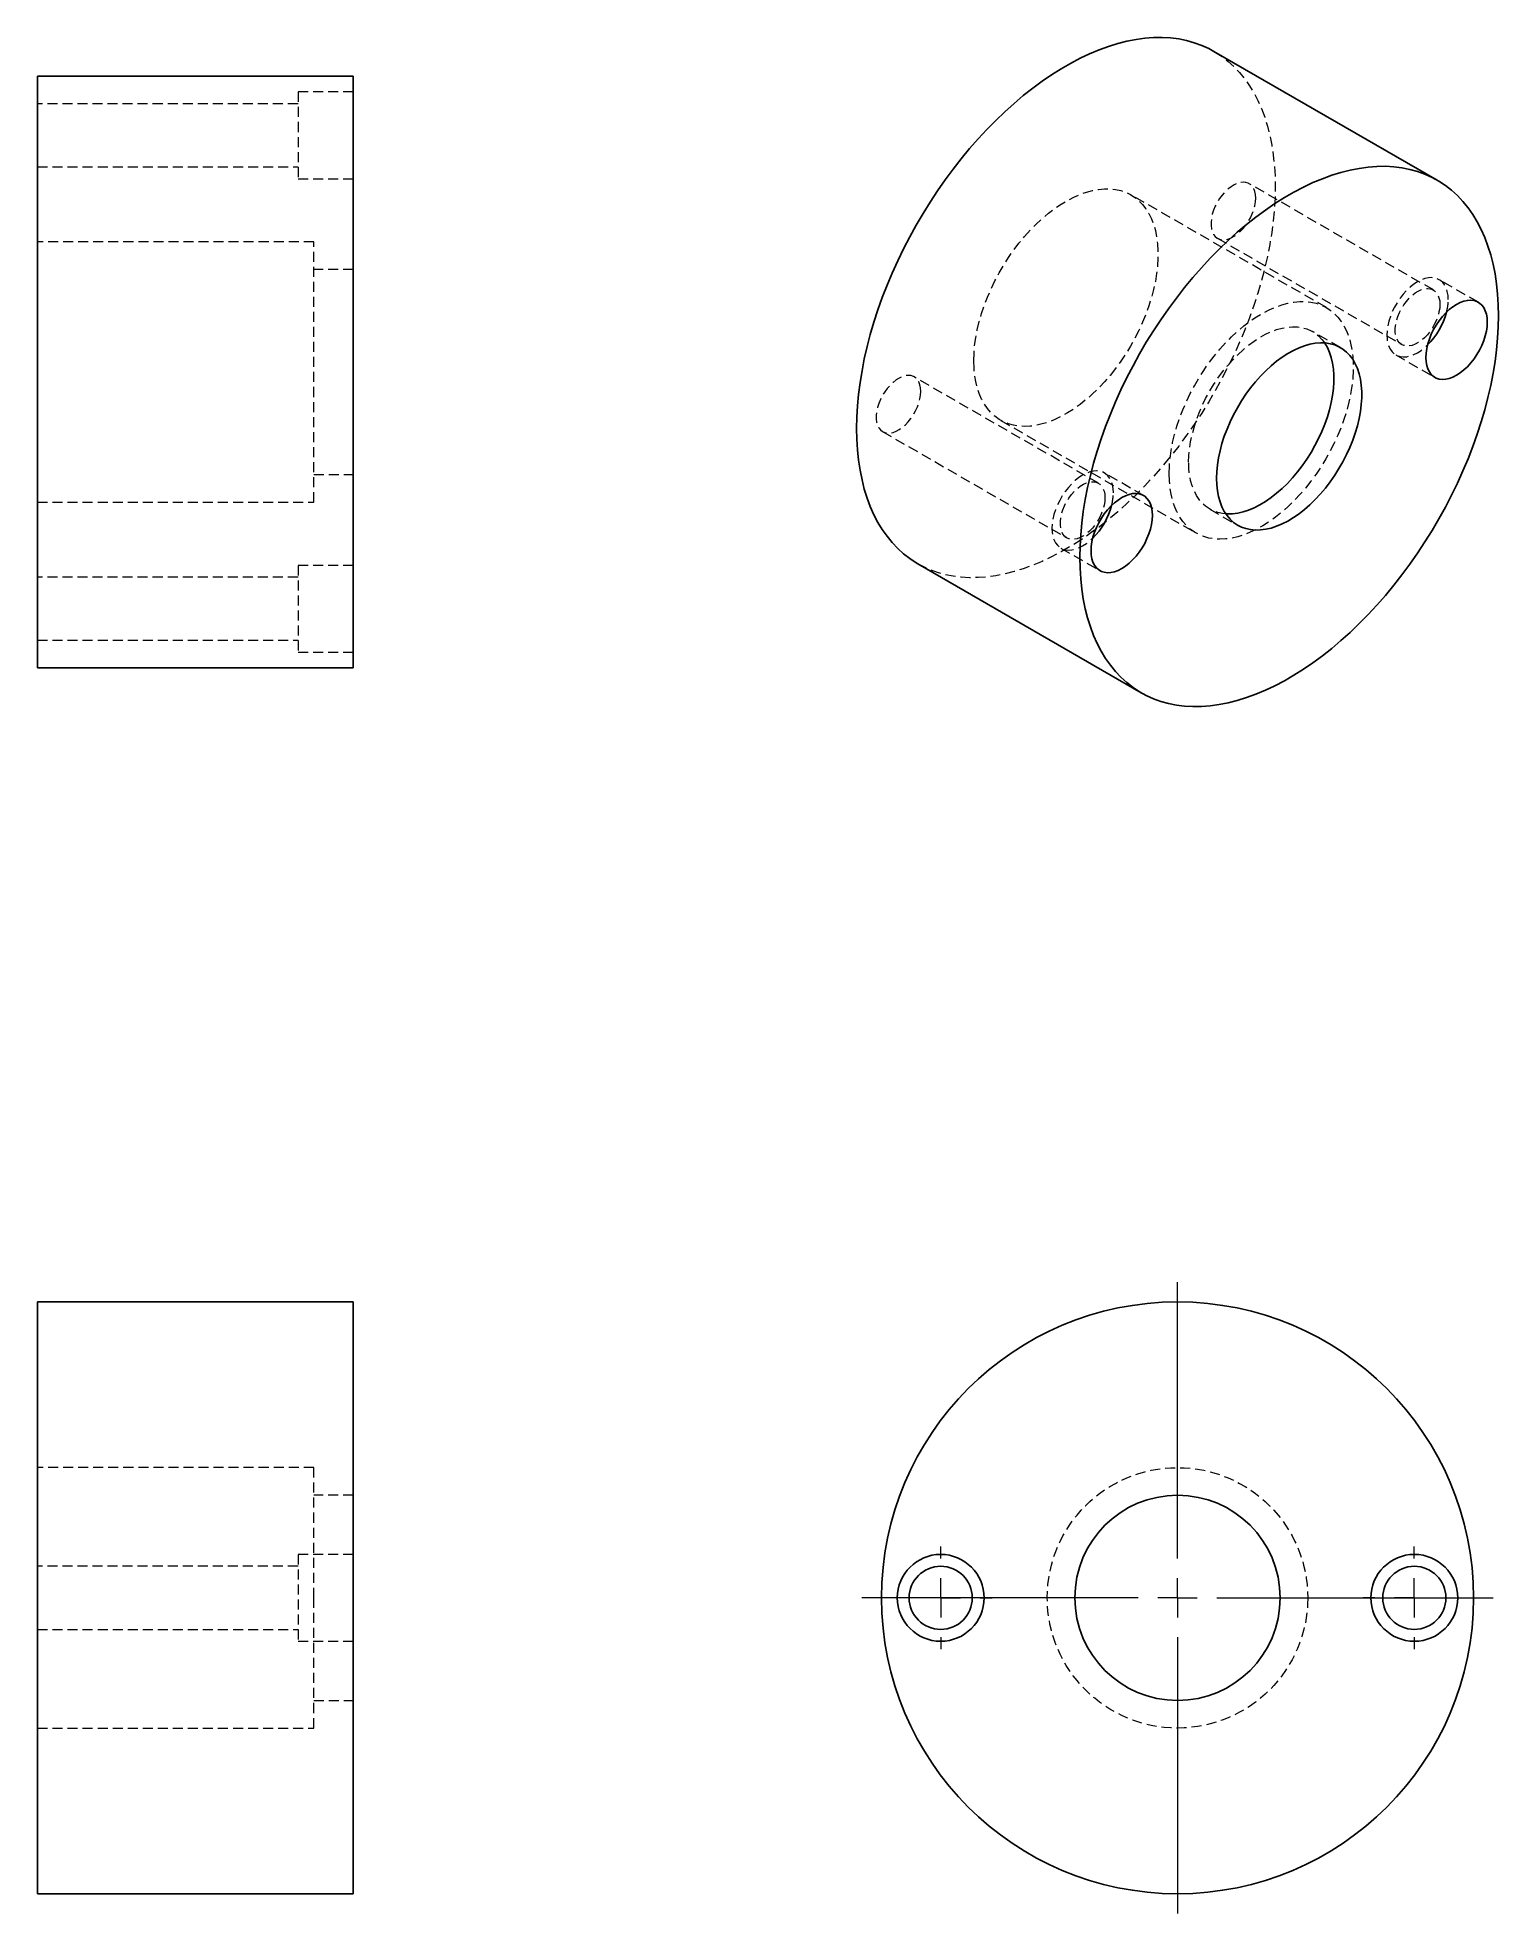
# Model space of a CAD drawing. Header units: millimetres. Extents: x 328 to 513, y 171 to 409.
import ezdxf

# ---------------------------------------------------------------- set-up
doc = ezdxf.new("R2010")
doc.units = ezdxf.units.MM
doc.linetypes.add('HIDDEN', pattern=[1.905, 1.27, -0.635])

# ---------------------------------------------------------------- blocks, each defined once
blk = doc.blocks.new('SW_CENTERMARKSYMBOL_0')
at = {"color": 0, "linetype": 'Continuous', "lineweight": 18}
for p, q in [((0, 5), (0, 6.5)), ((0, 0), (0, 2.5)), ((-5, 0), (-6.5, 0)), ((0, 0), (-2.5, 0)), ((0, 0), (0, -2.5)), ((0, 0), (2.5, 0)), ((5, 0), (6.5, 0)), ((0, -5), (0, -6.5))]:
    blk.add_line(p, q, dxfattribs=at)
blk = doc.blocks.new('SW_CENTERMARKSYMBOL_1')
at = {"color": 0, "linetype": 'Continuous', "lineweight": 18}
for p, q in [((0, 5), (0, 6.5)), ((0, 0), (0, 2.5)), ((-5, 0), (-6.5, 0)), ((0, 0), (-2.5, 0)), ((0, 0), (0, -2.5)), ((0, 0), (2.5, 0)), ((5, 0), (6.5, 0)), ((0, -5), (0, -6.5))]:
    blk.add_line(p, q, dxfattribs=at)
blk = doc.blocks.new('SW_CENTERMARKSYMBOL_2')
at = {"color": 0, "linetype": 'Continuous', "lineweight": 18}
for p, q in [((0, 5), (0, 40)), ((0, 0), (0, 2.5)), ((-5, 0), (-40, 0)), ((0, 0), (-2.5, 0)), ((0, 0), (0, -2.5)), ((0, 0), (2.5, 0)), ((5, 0), (40, 0)), ((0, -5), (0, -40))]:
    blk.add_line(p, q, dxfattribs=at)

msp = doc.modelspace()

# ---------------------------------------------------------------- linework, layer by layer
at = {"color": 7, "linetype": 'Continuous', "lineweight": 25}
for p, q in [((505.27, 390.69), (476.99, 407.02)), ((367.96, 403.88), (327.96, 403.88)), ((327.96, 328.88), (327.96, 403.88)), ((367.96, 328.88), (367.96, 403.88)), ((439.49, 342.07), (467.77, 325.74)), ((327.96, 328.88), (367.96, 328.88)), ((367.96, 248.53), (327.96, 248.53)), ((327.96, 211.03), (327.96, 248.53)), ((367.96, 211.03), (367.96, 248.53)), ((327.96, 173.53), (327.96, 211.03)), ((367.96, 173.53), (367.96, 211.03)), ((327.96, 173.53), (367.96, 173.53))]:
    msp.add_line(p, q, dxfattribs=at)
at = {"color": 7, "linetype": 'HIDDEN', "lineweight": 18}
for p, q in [((360.96, 401.88), (360.96, 390.88)), ((367.96, 401.88), (360.96, 401.88)), ((360.96, 400.38), (327.96, 400.38)), ((327.96, 392.38), (360.96, 392.38)), ((360.96, 390.88), (367.96, 390.88)), ((504.79, 376.78), (481.45, 390.25)), ((491.24, 374.55), (466.49, 388.83)), ((362.96, 382.88), (327.96, 382.88)), ((362.96, 349.88), (362.96, 382.88)), ((477.45, 383.33), (500.79, 369.86)), ((367.96, 379.38), (362.96, 379.38)), ((510.49, 375.23), (505.54, 378.08)), ((493.02, 369.47), (489.49, 371.52)), ((500.04, 368.56), (504.99, 365.7)), ((462.36, 352.29), (439.02, 365.76)), ((449.99, 360.25), (474.74, 345.97)), ((435.02, 358.83), (458.36, 345.36)), ((362.96, 353.38), (367.96, 353.38)), ((468.06, 350.73), (463.11, 353.59)), ((327.96, 349.88), (362.96, 349.88)), ((476.49, 349), (480.02, 346.96)), ((457.61, 344.06), (462.56, 341.21)), ((360.96, 340.38), (327.96, 340.38)), ((360.96, 341.88), (360.96, 330.88)), ((367.96, 341.88), (360.96, 341.88)), ((327.96, 332.38), (360.96, 332.38)), ((360.96, 330.88), (367.96, 330.88)), ((362.96, 227.53), (327.96, 227.53)), ((362.96, 211.03), (362.96, 227.53)), ((367.96, 224.03), (362.96, 224.03)), ((360.96, 216.53), (360.96, 205.53)), ((367.96, 216.53), (360.96, 216.53)), ((360.96, 215.03), (327.96, 215.03)), ((362.96, 194.53), (362.96, 211.03)), ((327.96, 207.03), (360.96, 207.03)), ((360.96, 205.53), (367.96, 205.53)), ((362.96, 198.03), (367.96, 198.03)), ((327.96, 194.53), (362.96, 194.53))]:
    msp.add_line(p, q, dxfattribs=at)
at = {"color": 7, "linetype": 'Continuous', "lineweight": 25, "flags": 128}
for points in [[(431.72, 359.24), (431.75, 360.65), (431.83, 362.08), (431.97, 363.55), (432.16, 365.04), (432.41, 366.54), (432.7, 368.07), (433.06, 369.6), (433.46, 371.15), (433.92, 372.7), (434.42, 374.26), (434.98, 375.82), (435.58, 377.37), (436.23, 378.92), (436.93, 380.47), (437.67, 381.99), (438.45, 383.51), (439.28, 385), (440.14, 386.47), (441.04, 387.92), (441.98, 389.34), (442.95, 390.73), (443.95, 392.09), (444.98, 393.41), (446.04, 394.69), (447.12, 395.93), (448.23, 397.12), (449.36, 398.27), (450.5, 399.37), (451.67, 400.42), (452.84, 401.41), (454.03, 402.35), (455.23, 403.23), (456.43, 404.05), (457.63, 404.81), (458.84, 405.5), (460.05, 406.14), (461.25, 406.7), (462.45, 407.21), (463.63, 407.64), (464.81, 408), (465.97, 408.3), (467.12, 408.52), (468.25, 408.68), (469.35, 408.76), (470.44, 408.77), (471.5, 408.72), (472.53, 408.59), (473.53, 408.39), (474.5, 408.12), (475.44, 407.78), (476.34, 407.37), (476.99, 407.02)], [(460.01, 342.91), (460.03, 344.32), (460.12, 345.76), (460.25, 347.22), (460.44, 348.71), (460.69, 350.21), (460.99, 351.74), (461.34, 353.27), (461.75, 354.82), (462.2, 356.37), (462.71, 357.93), (463.26, 359.49), (463.87, 361.05), (464.52, 362.6), (465.21, 364.14), (465.95, 365.67), (466.74, 367.18), (467.56, 368.67), (468.42, 370.15), (469.32, 371.59), (470.26, 373.01), (471.23, 374.4), (472.23, 375.76), (473.26, 377.08), (474.32, 378.36), (475.41, 379.6), (476.51, 380.79), (477.64, 381.94), (478.79, 383.04), (479.95, 384.09), (481.13, 385.08), (482.31, 386.02), (483.51, 386.9), (484.71, 387.72), (485.92, 388.48), (487.13, 389.18), (488.33, 389.81), (489.53, 390.38), (490.73, 390.88), (491.92, 391.31), (493.09, 391.67), (494.26, 391.97), (495.4, 392.19), (496.53, 392.35), (497.64, 392.43), (498.72, 392.45), (499.78, 392.39), (500.81, 392.26), (501.81, 392.06), (502.78, 391.79), (503.72, 391.45), (504.62, 391.04), (505.48, 390.57), (506.31, 390.02), (507.09, 389.41), (507.83, 388.74), (508.53, 388), (509.18, 387.2), (509.78, 386.35), (510.34, 385.43), (510.84, 384.46), (511.3, 383.43), (511.7, 382.35), (512.06, 381.22), (512.35, 380.04), (512.6, 378.82), (512.79, 377.55), (512.93, 376.24), (513.01, 374.9), (513.04, 373.52), (513.01, 372.11), (512.93, 370.68), (512.79, 369.21), (512.6, 367.72), (512.35, 366.22), (512.06, 364.69), (511.7, 363.16), (511.3, 361.61), (510.84, 360.06), (510.34, 358.5), (509.78, 356.94), (509.18, 355.39), (508.53, 353.84), (507.83, 352.29), (507.09, 350.77), (506.31, 349.25), (505.48, 347.76), (504.62, 346.29), (503.72, 344.84), (502.78, 343.42), (501.81, 342.03), (500.81, 340.67), (499.78, 339.35), (498.72, 338.07), (497.64, 336.83), (496.53, 335.64), (495.4, 334.49), (494.26, 333.39), (493.09, 332.34), (491.92, 331.35), (490.73, 330.41), (489.53, 329.53), (488.33, 328.71), (487.13, 327.95), (485.92, 327.26), (484.71, 326.62), (483.51, 326.06), (482.31, 325.55), (481.13, 325.12), (479.95, 324.76), (478.79, 324.46), (477.64, 324.24), (476.51, 324.08), (475.41, 324), (474.32, 323.99), (473.26, 324.04), (472.23, 324.17), (471.23, 324.37), (470.26, 324.64), (469.32, 324.98), (468.42, 325.39), (467.56, 325.87), (466.74, 326.41), (465.95, 327.02), (465.21, 327.69), (464.52, 328.43), (463.87, 329.23), (463.26, 330.09), (462.71, 331), (462.2, 331.98), (461.75, 333), (461.34, 334.08), (460.99, 335.21), (460.69, 336.39), (460.44, 337.62), (460.25, 338.88), (460.12, 340.19), (460.03, 341.53), (460.01, 342.91)], [(511.62, 372.71), (511.6, 373.23), (511.51, 373.72), (511.37, 374.15), (511.18, 374.54), (510.94, 374.86), (510.65, 375.12), (510.31, 375.31), (509.94, 375.43), (509.54, 375.48), (509.11, 375.46), (508.67, 375.36), (508.2, 375.19), (507.74, 374.95), (507.27, 374.65), (506.8, 374.29), (506.36, 373.87), (505.93, 373.4), (505.53, 372.88), (505.16, 372.33), (504.82, 371.76), (504.53, 371.17), (504.29, 370.56), (504.1, 369.96), (503.96, 369.36), (503.87, 368.77), (503.85, 368.22), (503.87, 367.69), (503.96, 367.21), (504.1, 366.77), (504.29, 366.39), (504.53, 366.06), (504.82, 365.8), (505.16, 365.61), (505.53, 365.49), (505.93, 365.44), (506.36, 365.47), (506.8, 365.56), (507.27, 365.73), (507.74, 365.97), (508.2, 366.27), (508.67, 366.64), (509.11, 367.06), (509.54, 367.53), (509.94, 368.04), (510.31, 368.59), (510.65, 369.16), (510.94, 369.76), (511.18, 370.36), (511.37, 370.97), (511.51, 371.57), (511.6, 372.15), (511.62, 372.71)], [(477.33, 352.91), (477.36, 353.75), (477.44, 354.61), (477.58, 355.5), (477.77, 356.4), (478.01, 357.32), (478.31, 358.24), (478.65, 359.16), (479.04, 360.07), (479.48, 360.97), (479.96, 361.86), (480.48, 362.72), (481.03, 363.56), (481.62, 364.37), (482.24, 365.13), (482.88, 365.86), (483.55, 366.54), (484.23, 367.17), (484.93, 367.75), (485.63, 368.27), (486.34, 368.73), (487.06, 369.12), (487.77, 369.45), (488.47, 369.71), (489.16, 369.91), (489.83, 370.03), (490.49, 370.08), (491.12, 370.06), (491.72, 369.97), (492.29, 369.81), (492.83, 369.58), (493.33, 369.28), (493.79, 368.91), (494.2, 368.48), (494.57, 367.99), (494.89, 367.44), (495.16, 366.83), (495.38, 366.17), (495.54, 365.47), (495.65, 364.72), (495.71, 363.93), (495.71, 363.11), (495.65, 362.25), (495.54, 361.38), (495.38, 360.48), (495.16, 359.57), (494.89, 358.65), (494.57, 357.73), (494.2, 356.82), (493.79, 355.91), (493.33, 355.01), (492.83, 354.14), (492.29, 353.29), (491.72, 352.46), (491.12, 351.68), (490.49, 350.93), (489.83, 350.22), (489.16, 349.57), (488.47, 348.96), (487.77, 348.42), (487.06, 347.93), (486.34, 347.5), (485.63, 347.14), (484.93, 346.84), (484.23, 346.61), (483.55, 346.45), (482.88, 346.37), (482.24, 346.35), (481.62, 346.41), (481.03, 346.53), (480.48, 346.73), (479.96, 346.99), (479.48, 347.33), (479.04, 347.73), (478.65, 348.19), (478.31, 348.71), (478.01, 349.29), (477.77, 349.92), (477.58, 350.6), (477.44, 351.33), (477.36, 352.1), (477.33, 352.91)], [(491.01, 370.07), (491.04, 370.03), (491.36, 369.48), (491.62, 368.87), (491.84, 368.22), (492.01, 367.51), (492.12, 366.76), (492.17, 365.97), (492.17, 365.15), (492.12, 364.3), (492.01, 363.42), (491.84, 362.52), (491.62, 361.61), (491.36, 360.7), (491.04, 359.77), (490.67, 358.86), (490.25, 357.95), (489.79, 357.05), (489.29, 356.18), (488.76, 355.33), (488.19, 354.5), (487.58, 353.72), (486.95, 352.97), (486.3, 352.27), (485.62, 351.61), (484.93, 351.01), (484.23, 350.46), (483.52, 349.97), (482.81, 349.54), (482.1, 349.18), (481.39, 348.88), (480.69, 348.65), (480.01, 348.5), (479.35, 348.41), (478.7, 348.39), (478.5, 348.4)], [(439.49, 342.07), (439.28, 342.19), (438.45, 342.74), (437.67, 343.35), (436.93, 344.02), (436.23, 344.76), (435.58, 345.56), (434.98, 346.41), (434.42, 347.33), (433.92, 348.3), (433.46, 349.33), (433.06, 350.41), (432.7, 351.54), (432.41, 352.72), (432.16, 353.94), (431.97, 355.21), (431.83, 356.52), (431.75, 357.86), (431.72, 359.24)], [(469.2, 348.21), (469.17, 348.74), (469.09, 349.22), (468.95, 349.66), (468.75, 350.04), (468.51, 350.37), (468.22, 350.63), (467.89, 350.82), (467.52, 350.94), (467.12, 350.99), (466.69, 350.97), (466.24, 350.87), (465.78, 350.7), (465.31, 350.46), (464.84, 350.16), (464.38, 349.79), (463.93, 349.37), (463.5, 348.9), (463.1, 348.39), (462.73, 347.84), (462.4, 347.27), (462.11, 346.67), (461.87, 346.07), (461.67, 345.46), (461.53, 344.86), (461.45, 344.28), (461.42, 343.72), (461.45, 343.2), (461.53, 342.72), (461.67, 342.28), (461.87, 341.89), (462.11, 341.57), (462.4, 341.31), (462.73, 341.12), (463.1, 341), (463.5, 340.95), (463.93, 340.97), (464.38, 341.07), (464.84, 341.24), (465.31, 341.48), (465.78, 341.78), (466.24, 342.15), (466.69, 342.57), (467.12, 343.04), (467.52, 343.55), (467.89, 344.1), (468.22, 344.67), (468.51, 345.27), (468.75, 345.87), (468.95, 346.48), (469.09, 347.07), (469.17, 347.66), (469.2, 348.21)]]:
    msp.add_lwpolyline(points, dxfattribs=at)
at = {"color": 7, "linetype": 'HIDDEN', "lineweight": 18, "flags": 128}
for points in [[(476.99, 407.02), (477.2, 406.89), (478.02, 406.35), (478.81, 405.74), (479.55, 405.07), (480.24, 404.33), (480.89, 403.53), (481.5, 402.67), (482.05, 401.76), (482.56, 400.78), (483.01, 399.76), (483.42, 398.68), (483.77, 397.55), (484.07, 396.37), (484.32, 395.14), (484.51, 393.88), (484.64, 392.57), (484.73, 391.23), (484.75, 389.85), (484.73, 388.44), (484.64, 387), (484.51, 385.54), (484.32, 384.05), (484.07, 382.55), (483.77, 381.02), (483.42, 379.49), (483.01, 377.94), (482.56, 376.39), (482.05, 374.83), (481.5, 373.27), (480.89, 371.71), (480.24, 370.16), (479.55, 368.62), (478.81, 367.09), (478.02, 365.58), (477.2, 364.09), (476.34, 362.61), (475.44, 361.17), (474.5, 359.75), (473.53, 358.36), (472.53, 357), (471.5, 355.68), (470.44, 354.4), (469.35, 353.16), (468.25, 351.97), (467.12, 350.82), (465.97, 349.72), (464.81, 348.67), (463.63, 347.68), (462.45, 346.74), (461.25, 345.86), (460.05, 345.04), (458.84, 344.28), (457.63, 343.58), (456.43, 342.95), (455.23, 342.38), (454.03, 341.88), (452.84, 341.45), (451.67, 341.09), (450.5, 340.79), (449.36, 340.57), (448.23, 340.41), (447.12, 340.33), (446.04, 340.31), (444.98, 340.37), (443.95, 340.5), (442.95, 340.7), (441.98, 340.97), (441.04, 341.31), (440.14, 341.72), (439.49, 342.07)], [(482.28, 388.42), (482.25, 388.86), (482.17, 389.26), (482.03, 389.61), (481.85, 389.91), (481.62, 390.14), (481.34, 390.31), (481.03, 390.41), (480.69, 390.44), (480.33, 390.4), (479.94, 390.29), (479.55, 390.11), (479.16, 389.87), (478.77, 389.56), (478.39, 389.21), (478.04, 388.8), (477.71, 388.36), (477.42, 387.88), (477.16, 387.39), (476.95, 386.88), (476.79, 386.37), (476.68, 385.87), (476.63, 385.39), (476.63, 384.93), (476.68, 384.51), (476.79, 384.14), (476.95, 383.82), (477.16, 383.55), (477.42, 383.35), (477.71, 383.21), (478.04, 383.15), (478.39, 383.15), (478.77, 383.23), (479.16, 383.37), (479.55, 383.58), (479.94, 383.86), (480.33, 384.19), (480.69, 384.57), (481.03, 385), (481.34, 385.46), (481.62, 385.94), (481.85, 386.44), (482.03, 386.95), (482.17, 387.46), (482.25, 387.95), (482.28, 388.42)], [(446.57, 367.81), (446.6, 368.75), (446.68, 369.73), (446.82, 370.72), (447.01, 371.74), (447.26, 372.77), (447.56, 373.8), (447.91, 374.84), (448.31, 375.88), (448.75, 376.91), (449.24, 377.93), (449.78, 378.94), (450.35, 379.92), (450.96, 380.88), (451.61, 381.81), (452.29, 382.7), (452.99, 383.55), (453.73, 384.36), (454.48, 385.13), (455.25, 385.84), (456.04, 386.5), (456.83, 387.11), (457.63, 387.65), (458.44, 388.13), (459.24, 388.55), (460.04, 388.9), (460.83, 389.18), (461.61, 389.39), (462.38, 389.53), (463.12, 389.6), (463.84, 389.6), (464.53, 389.52), (465.19, 389.38), (465.82, 389.16), (466.42, 388.87), (466.97, 388.52), (467.48, 388.1), (467.95, 387.61), (468.38, 387.07), (468.75, 386.46), (469.07, 385.79), (469.35, 385.08), (469.57, 384.31), (469.73, 383.49), (469.84, 382.64), (469.9, 381.74), (469.9, 380.81), (469.84, 379.85), (469.73, 378.87), (469.57, 377.86), (469.35, 376.84), (469.07, 375.81), (468.75, 374.77), (468.38, 373.73), (467.95, 372.69), (467.48, 371.66), (466.97, 370.65), (466.42, 369.66), (465.82, 368.69), (465.19, 367.74), (464.53, 366.83), (463.84, 365.96), (463.12, 365.12), (462.38, 364.34), (461.61, 363.6), (460.83, 362.91), (460.04, 362.28), (459.24, 361.7), (458.44, 361.19), (457.63, 360.74), (456.83, 360.36), (456.04, 360.04), (455.25, 359.8), (454.48, 359.62), (453.73, 359.51), (452.99, 359.48), (452.29, 359.52), (451.61, 359.63), (450.96, 359.81), (450.35, 360.06), (449.78, 360.38), (449.24, 360.77), (448.75, 361.22), (448.31, 361.74), (447.91, 362.32), (447.56, 362.96), (447.26, 363.65), (447.01, 364.39), (446.82, 365.18), (446.68, 366.02), (446.6, 366.9), (446.57, 367.81)], [(506.67, 375.56), (506.65, 376.09), (506.56, 376.57), (506.42, 377.01), (506.23, 377.39), (505.99, 377.72), (505.7, 377.98), (505.36, 378.17), (504.99, 378.29), (504.59, 378.34), (504.16, 378.31), (503.72, 378.22), (503.25, 378.05), (502.79, 377.81), (502.32, 377.51), (501.85, 377.14), (501.41, 376.72), (500.98, 376.25), (500.58, 375.74), (500.21, 375.19), (499.87, 374.62), (499.58, 374.02), (499.34, 373.42), (499.15, 372.81), (499.01, 372.21), (498.92, 371.63), (498.9, 371.07), (498.92, 370.55), (499.01, 370.06), (499.15, 369.63), (499.34, 369.24), (499.58, 368.92), (499.87, 368.66), (500.21, 368.47), (500.58, 368.35), (500.98, 368.3), (501.41, 368.32), (501.85, 368.42), (502.32, 368.59), (502.79, 368.83), (503.25, 369.13), (503.72, 369.5), (504.06, 369.81)], [(505.61, 374.95), (505.59, 374.48), (505.5, 373.99), (505.37, 373.48), (505.18, 372.97), (504.95, 372.47), (504.68, 371.98), (504.37, 371.52), (504.03, 371.1), (503.66, 370.72), (503.28, 370.39), (502.88, 370.11), (502.49, 369.9), (502.1, 369.76), (501.73, 369.68), (501.37, 369.67), (501.04, 369.74), (500.75, 369.88), (500.5, 370.08), (500.29, 370.34), (500.13, 370.67), (500.02, 371.04), (499.96, 371.46), (499.96, 371.92), (500.02, 372.4), (500.13, 372.9), (500.29, 373.41), (500.5, 373.92), (500.75, 374.41), (501.04, 374.89), (501.37, 375.33), (501.73, 375.74), (502.1, 376.09), (502.49, 376.4), (502.88, 376.64), (503.28, 376.82), (503.66, 376.93), (504.03, 376.97), (504.37, 376.94), (504.68, 376.84), (504.95, 376.67), (505.18, 376.43), (505.37, 376.14), (505.5, 375.79), (505.59, 375.39), (505.61, 374.95)], [(471.32, 353.52), (471.35, 354.47), (471.43, 355.44), (471.57, 356.44), (471.76, 357.45), (472.01, 358.48), (472.31, 359.51), (472.66, 360.55), (473.05, 361.59), (473.5, 362.62), (473.99, 363.65), (474.53, 364.65), (475.1, 365.63), (475.71, 366.59), (476.36, 367.52), (477.04, 368.41), (477.74, 369.27), (478.48, 370.08), (479.23, 370.84), (480, 371.56), (480.78, 372.22), (481.58, 372.82), (482.38, 373.36), (483.19, 373.84), (483.99, 374.26), (484.79, 374.61), (485.58, 374.89), (486.36, 375.1), (487.12, 375.24), (487.87, 375.31), (488.59, 375.31), (489.28, 375.24), (489.94, 375.09), (490.57, 374.87), (491.17, 374.59), (491.72, 374.23), (492.23, 373.81), (492.7, 373.33), (493.12, 372.78), (493.5, 372.17), (493.82, 371.51), (494.1, 370.79), (494.31, 370.02), (494.48, 369.21), (494.59, 368.35), (494.65, 367.45), (494.65, 366.52), (494.59, 365.56), (494.48, 364.58), (494.31, 363.57), (494.1, 362.55), (493.82, 361.52), (493.5, 360.48), (493.12, 359.44), (492.7, 358.4), (492.23, 357.38), (491.72, 356.36), (491.17, 355.37), (490.57, 354.4), (489.94, 353.45), (489.28, 352.54), (488.59, 351.67), (487.87, 350.84), (487.12, 350.05), (486.36, 349.31), (485.58, 348.62), (484.79, 347.99), (483.99, 347.41), (483.19, 346.9), (482.38, 346.45), (481.58, 346.07), (480.78, 345.75), (480, 345.51), (479.23, 345.33), (478.48, 345.23), (477.74, 345.19), (477.04, 345.23), (476.36, 345.34), (475.71, 345.52), (475.1, 345.78), (474.53, 346.1), (473.99, 346.48), (473.5, 346.94), (473.05, 347.45), (472.66, 348.03), (472.31, 348.67), (472.01, 349.36), (471.76, 350.1), (471.57, 350.89), (471.43, 351.73), (471.35, 352.61), (471.32, 353.52)], [(473.79, 354.95), (473.82, 355.79), (473.9, 356.65), (474.04, 357.54), (474.23, 358.44), (474.48, 359.36), (474.77, 360.28), (475.12, 361.2), (475.51, 362.11), (475.94, 363.02), (476.42, 363.9), (476.94, 364.77), (477.5, 365.6), (478.09, 366.41), (478.7, 367.18), (479.35, 367.9), (480.01, 368.58), (480.69, 369.21), (481.39, 369.79), (482.1, 370.31), (482.81, 370.77), (483.52, 371.16), (484.23, 371.49), (484.93, 371.75), (485.62, 371.95), (486.3, 372.07), (486.95, 372.12), (487.58, 372.1), (488.19, 372.01), (488.76, 371.85), (489.29, 371.62), (489.79, 371.32), (490.25, 370.95), (490.67, 370.52), (491.01, 370.07)], [(439.85, 363.93), (439.83, 364.37), (439.74, 364.77), (439.61, 365.12), (439.42, 365.41), (439.19, 365.65), (438.92, 365.82), (438.61, 365.92), (438.26, 365.95), (437.9, 365.91), (437.52, 365.8), (437.12, 365.62), (436.73, 365.38), (436.34, 365.07), (435.97, 364.71), (435.61, 364.31), (435.28, 363.87), (434.99, 363.39), (434.74, 362.9), (434.53, 362.39), (434.37, 361.88), (434.26, 361.38), (434.2, 360.9), (434.2, 360.44), (434.26, 360.02), (434.37, 359.65), (434.53, 359.32), (434.74, 359.06), (434.99, 358.85), (435.28, 358.72), (435.61, 358.65), (435.97, 358.66), (436.34, 358.73), (436.73, 358.88), (437.12, 359.09), (437.52, 359.36), (437.9, 359.7), (438.26, 360.08), (438.61, 360.5), (438.92, 360.96), (439.19, 361.45), (439.42, 361.95), (439.61, 362.46), (439.74, 362.97), (439.83, 363.46), (439.85, 363.93)], [(478.5, 348.4), (478.09, 348.45), (477.5, 348.57), (476.94, 348.77), (476.42, 349.04), (475.94, 349.37), (475.51, 349.77), (475.12, 350.23), (474.77, 350.75), (474.48, 351.33), (474.23, 351.96), (474.04, 352.65), (473.9, 353.37), (473.82, 354.14), (473.79, 354.95)], [(464.25, 351.07), (464.22, 351.6), (464.14, 352.08), (464, 352.52), (463.8, 352.9), (463.56, 353.23), (463.27, 353.49), (462.94, 353.68), (462.57, 353.8), (462.17, 353.85), (461.74, 353.82), (461.29, 353.72), (460.83, 353.56), (460.36, 353.32), (459.89, 353.01), (459.43, 352.65), (458.98, 352.23), (458.55, 351.76), (458.15, 351.25), (457.78, 350.7), (457.45, 350.12), (457.16, 349.53), (456.92, 348.93), (456.72, 348.32), (456.58, 347.72), (456.5, 347.14), (456.47, 346.58), (456.5, 346.06), (456.58, 345.57), (456.72, 345.14), (456.92, 344.75), (457.16, 344.43), (457.45, 344.17), (457.78, 343.98), (458.15, 343.86), (458.55, 343.81), (458.98, 343.83), (459.43, 343.93), (459.89, 344.1), (460.36, 344.34), (460.83, 344.64), (461.29, 345), (461.63, 345.32)], [(463.19, 350.46), (463.16, 349.99), (463.08, 349.5), (462.94, 348.99), (462.76, 348.48), (462.53, 347.98), (462.25, 347.49), (461.94, 347.03), (461.6, 346.61), (461.23, 346.23), (460.85, 345.89), (460.46, 345.62), (460.06, 345.41), (459.67, 345.26), (459.3, 345.19), (458.94, 345.18), (458.62, 345.25), (458.32, 345.38), (458.07, 345.59), (457.86, 345.85), (457.7, 346.18), (457.59, 346.55), (457.54, 346.97), (457.54, 347.43), (457.59, 347.91), (457.7, 348.41), (457.86, 348.92), (458.07, 349.43), (458.32, 349.92), (458.62, 350.4), (458.94, 350.84), (459.3, 351.24), (459.67, 351.6), (460.06, 351.9), (460.46, 352.15), (460.85, 352.33), (461.23, 352.44), (461.6, 352.48), (461.94, 352.45), (462.25, 352.35), (462.53, 352.18), (462.76, 351.94), (462.94, 351.65), (463.08, 351.3), (463.16, 350.9), (463.19, 350.46)]]:
    msp.add_lwpolyline(points, dxfattribs=at)
at = {"color": 7, "linetype": 'Continuous', "lineweight": 25}
for centre, radius in [((472.38, 211.03), 37.5), ((472.38, 211.03), 13), ((442.38, 211.03), 5.5), ((502.38, 211.03), 5.5), ((442.38, 211.03), 4), ((502.38, 211.03), 4)]:
    msp.add_circle(centre, radius, dxfattribs=at)
at = {"color": 7, "linetype": 'HIDDEN', "lineweight": 18}
msp.add_circle((472.38, 211.03), 16.5, dxfattribs=at)
at = {"color": 7, "linetype": 'Continuous', "lineweight": 25}
for centre in [(497.65, 376.29), (455.22, 351.79)]:
    msp.add_arc(centre, 9.11, 314.7422, 345.2632, dxfattribs=at)
at = {"color": 7, "linetype": 'HIDDEN', "lineweight": 18}
for centre in [(500.16, 375.63), (457.73, 351.14)]:
    msp.add_arc(centre, 6.52, 345.2357, 359.428, dxfattribs=at)

# ---------------------------------------------------------------- block references
at = {"color": 7, "linetype": 'Continuous', "lineweight": 18}
for name, p in [('SW_CENTERMARKSYMBOL_2', (472.38, 211.03)), ('SW_CENTERMARKSYMBOL_0', (442.38, 211.03)), ('SW_CENTERMARKSYMBOL_1', (502.38, 211.03))]:
    msp.add_blockref(name, p, dxfattribs=at)

doc.saveas('drawing.dxf')
